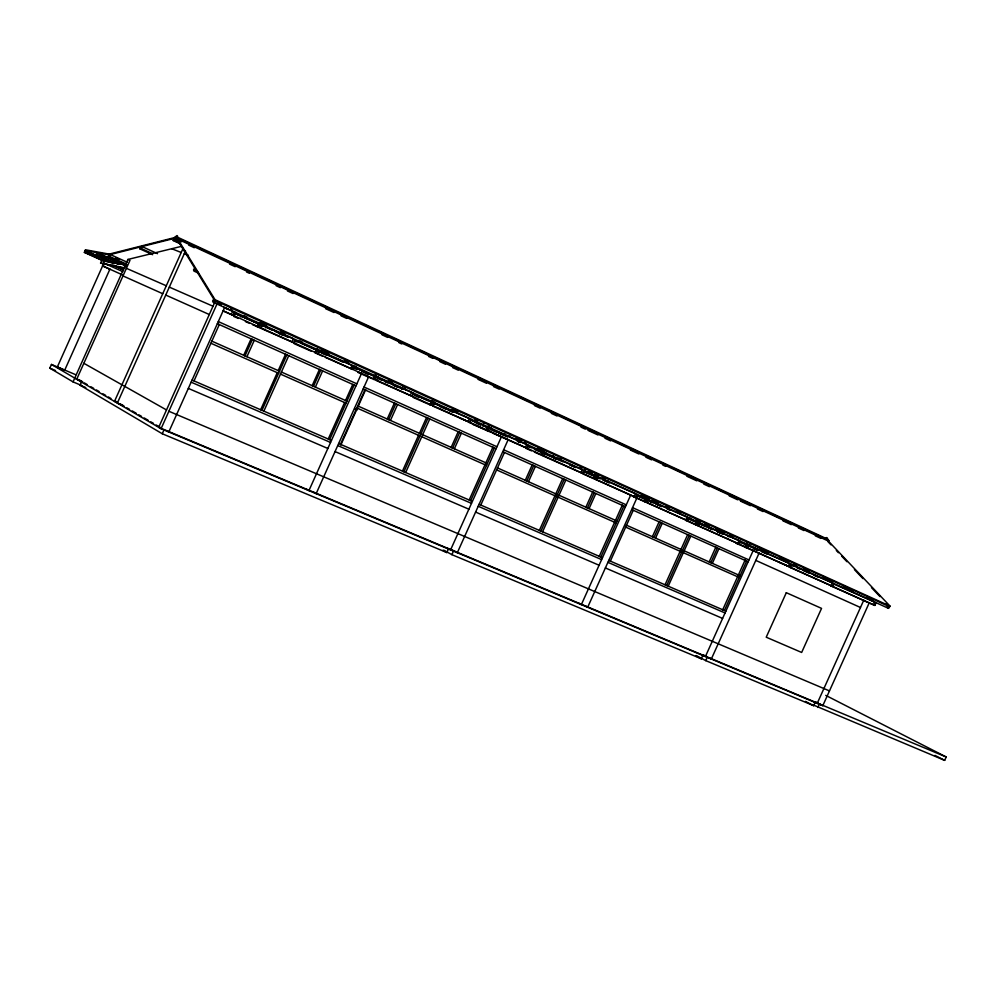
<?xml version="1.0" encoding="UTF-8"?>
<svg xmlns="http://www.w3.org/2000/svg" width="996" height="996" viewBox="0 0 996 996"><rect width="100%" height="100%" fill="white"/><g stroke="black" fill="none" stroke-linecap="round" stroke-linejoin="round"><path stroke-width="1.49" d="M180.264 243.808L173.204 240.546L173.864 238.517M174.126 237.72L175.869 236.55A2.527 0.946 -65.4 0 1 177.188 235.654A2.527 0.946 -65.4 0 1 177.425 237.148L178.184 238.38L828.809 540.492L828.398 541.089L177.761 239.115L178.184 238.38M173.204 240.546L174.686 240.173L175.607 237.347L178.433 238.654M152.637 254.702L139.913 248.876L140.573 246.908M139.913 248.876L141.32 248.527L141.98 246.547L157.53 253.681M213.754 299.074L212.596 301.041L213.455 302.423L888.507 608.344L890.038 606.128L215.049 299.684L176.529 237.11L109.187 254.117L108.29 256.806L109.622 256.47L110.27 254.54L127.251 262.247M114.577 262.981L96.151 254.652L96.936 252.735L126.343 265.745M96.151 254.652L97.247 254.864L98.044 252.947M114.552 263.517L85.146 250.519L108.938 254.876L109.249 254.117L85.444 249.772L84.361 252.399L102.775 260.715M84.361 252.399L85.432 252.611L86.216 250.718M81.647 385.514L73.044 381.891L49.8 368.134L51.456 364.449L75.783 374.733M100.571 263.081L101.816 260.28L126.006 264.998L124.724 267.862L100.571 263.081L123.504 268.073M103.161 266.169L104.418 263.355L103.746 263.056L102.488 265.87L122.334 274.809M107.568 268.148L109.896 269.206L64.64 370.325L58.565 367.81L57.282 367.113L102.6 265.932L106.634 267.737M73.044 381.891L127.899 259.446L181.484 246.348M448.574 548.684L446.831 552.556L162.261 433.758L80.066 385.191L81.759 381.393M183.04 248.402L114.478 401.413L117.267 402.583M185.505 250.98L117.329 403.094L122.944 405.447M215.024 301.726L158.7 427.346L818.065 703.35M869.346 602.568L822.808 705.666L161.053 428.728L217.514 302.809M162.261 433.758L164.116 429.612M224.536 307.677L168.797 431.978L166.432 430.583M194.021 380.92L219.294 324.559L218.037 323.986M231.271 314.537L232.703 311.35L231.072 308.723M234.658 312.234L233.226 315.421L222.743 310.802M233.886 316.491L235.753 312.346M259.06 322.642L257.242 326.713L260.342 328.107L262.172 324.024M257.877 326.999L259.695 322.916M258.487 327.261L260.305 323.19M246.921 356.717L254.304 340.259M262.546 326.539L263.766 323.825M265.459 327.833L266.679 325.132M291.865 341.939L293.272 338.789L234.048 313.005M295.177 339.648L293.77 342.798L260.877 328.344M263.865 411.149L288.74 355.709M316.666 348.749L314.861 352.771L315.52 353.057L317.326 349.036M317.961 349.322L316.155 353.343L317.961 354.153L319.766 350.131M320.065 352.559L321.26 349.882M321.733 353.306L322.928 350.642M315.359 387.108L322.629 370.91M350.716 368.545L352.111 365.445L294.181 340.184M353.954 366.279L352.559 369.379L325.319 357.39M340.483 444.316L364.922 389.884L363.528 389.249M340.769 445.1L365.744 389.473M375.044 374.919L373.151 379.127L374.496 379.713L376.388 375.504M373.836 379.426L375.729 375.218M378.144 376.301L376.251 380.509L411.983 396.259L413.365 393.208M401.674 389.05L402.907 386.299M390.444 420.437L397.591 404.538M410.203 395.449L411.572 392.399L376.563 377.123M429.836 404.75L431.704 400.604M430.546 405.061L432.413 400.915M431.231 405.372L433.098 401.214M432.936 406.144L434.804 401.986M405.671 472.527L429.749 418.967M454.363 448.81L461.397 433.16M471.083 419.366L469.739 422.366L459.853 418.021M482.574 425.927L483.807 423.188M487.978 426.114L486.135 430.21L489.223 431.592L491.065 427.496M486.87 430.533L488.7 426.437M487.567 430.832L489.41 426.749M501.498 436.659L450.578 549.892L447.727 548.335M702.939 655.156L701.308 658.779L451.885 554.66L453.628 550.8L450.902 549.306M480.794 505.047L504.437 452.47M525.34 447.515L526.672 444.552L524.78 442.149M528.366 445.324L527.033 448.287L492.634 433.098M528.478 481.715L535.387 466.352M542.696 450.927L540.89 454.96L542.359 455.608L544.177 451.574M541.637 455.297L543.455 451.25M543.978 456.342L545.796 452.309M542.571 531.789L565.865 480.022M581.079 472.727L582.399 469.801L580.456 467.423M584.042 470.548L582.722 473.474L542.87 455.857M584.117 471.743L585.312 469.066M594.986 474.133L593.081 478.379L593.84 478.727L595.757 474.47M594.587 479.051L595.869 476.213M596.168 479.761L598.073 475.515M589.072 508.62L595.869 493.493M630.68 495.087L581.353 604.622L578.315 602.991M637.067 494.39L635.759 497.278L634.166 496.556L635.46 493.667L582.872 470.56M610.349 561.122L633.257 510.263M643.902 501.374L645.794 497.178M644.686 501.71L646.578 497.527M647.338 497.851L645.458 502.046L633.182 496.643M646.989 502.743L648.869 498.548M655.555 538.126L662.253 523.261M647.412 502.93L687.389 520.622L688.672 517.783M695.034 524.494L696.901 520.348M668.229 586.171L690.801 536.072M695.843 524.842L697.088 522.091M685.584 520.323L696.615 525.191L698.482 521.045M699.976 521.73L698.109 525.863L696.615 525.191M712.339 563.338L718.938 548.696M698.271 525.938L739.281 544.09L740.538 541.289M744.821 547.003L746.664 542.92M747.486 543.281L745.643 547.364L747.896 548.373L749.739 544.289M746.44 547.713L747.672 544.986M722.548 610.125L745.182 559.926M753.213 550.502L705.405 656.538L702.205 654.858M754.159 549.829L755.441 547.028M818.625 703.923L815.276 702.18L813.695 705.691L705.753 660.634L707.384 657.024M756.35 550.825L757.62 548.012M759.064 553.154L711.331 659.016L709.189 657.895M738.982 544.439L736.156 543.194L788.297 566.263L789.542 563.499L748.619 545.459M778.486 561.931L789.778 566.936L791.023 564.159M790.363 567.571L791.571 564.881L832.619 583.009L831.386 585.748L832.818 586.407L834.05 583.668M863.831 600.065L817.23 703.338L813.881 701.595M817.865 707.446L819.459 703.935L946.2 756.985L944.669 760.371L812.375 704.583M831.1 586.009L873.467 604.784L874.687 602.082L833.677 583.992M863.569 600.414L874.874 605.419L876.094 602.717M177.002 237.882L175.495 240.484L179.081 243.036M176.255 241.729L177.338 239.862L181.571 241.816M198.59 273.203L194.357 271.261L193.548 269.953L194.668 268.036M194.357 271.261L195.465 269.343M213.455 302.423L215.049 299.684M57.282 367.113L58.876 367.649M108.938 254.876L175.346 238.144M240.546 316.778L245.041 315.956M243.759 317.288L246.759 316.74M295.862 341.815L300.468 341.093M299.024 342.338L302.037 341.865M352.908 366.74L355.983 366.316M452.209 411.821L455.272 411.522M501.959 434.206L505.009 433.957M507.001 436.422L510.064 436.173M550.489 456.205L553.539 456.006M554.137 458.571L558.706 458.285M555.594 459.243L561.707 458.845M604.721 480.695L607.821 480.545M650.998 502.432L655.617 502.258M653.936 503.005L658.555 502.843M687.9 518.468L690.963 518.393M693.39 520.896L696.441 520.808M727.839 536.558L730.927 536.508M106.609 261.674L114.179 263.156M117.204 263.741L120.23 264.338M123.267 264.924L126.293 265.521M171.735 248.726L181.21 252.498M184.272 253.719L188.431 255.374M80.066 385.191L85.781 387.593M168.884 411.273L829.469 690.9M74.737 378.107L80.751 380.646M82.718 381.792L76.704 379.264L129.978 260.342L127.899 259.446M49.8 368.134L55.527 370.549M188.331 388.403L327.846 448.474M335.042 451.574L468.879 509.193M475.602 512.081L599.082 565.242M605.381 567.957L722.598 618.416M59.735 367.997L64.64 370.325M192.079 380.074L331.469 440.406M338.665 443.519L472.378 501.399M479.088 504.312L602.48 557.71M608.768 560.437L725.885 611.133M191.132 382.178L330.56 442.448M337.744 445.561L471.494 503.366M478.205 506.279L601.621 559.615M607.909 562.342L725.051 612.976M223.664 307.229L227.897 309.059M224.162 307.639L232.703 311.35M234.446 313.217L288.118 336.573M278.98 333.573L283.225 335.428M322.492 353.468L326.738 355.311M352.497 366.603L374.807 376.326M126.405 268.322L166.295 285.777M169.308 287.109L213.007 306.233M352.397 367.4L356.63 369.255M362.058 371.608L367.935 374.197M377.584 378.405L381.829 380.26M384.892 381.63L387.718 382.862M393.37 385.34L397.603 387.195M412.879 393.856L431.231 401.886M434.057 403.119L469.34 418.569L467.995 421.582L432.737 406.057M414.236 395.25L418.507 397.13M439.859 406.48L445.747 409.095M448.399 410.228L452.67 412.107M469.739 419.59L526.672 444.552M234.122 316.604L238.343 318.446M245.39 321.546L249.61 323.401M252.424 324.634L258.064 327.099M476.175 423.163L480.421 425.031M491.9 430.098L496.157 431.965M498.834 433.111L507.499 436.933M517.422 441.29L520.248 442.535M527.158 445.548L582.399 469.801M294.268 343.745L311.2 351.19M318.259 354.29L322.492 356.145M358.821 372.18L361.573 373.375L308.922 490.617L306.307 489.136M365.955 375.405L368.707 376.613L316.155 493.643L313.528 492.161M527.432 446.196L530.382 447.515M534.541 449.321L541.762 452.508M544.6 453.765L563.089 461.883M570.073 464.933L575.9 467.51M584.577 471.967L593.118 475.727M597.388 477.607L600.239 478.864M602.63 479.923L608.78 482.612M635.846 494.526L687.115 517.073L685.833 519.924L687.389 520.622M357.95 372.454L372.068 378.667M637.403 495.859L645.918 499.619M648.695 500.826L652.978 502.731M655.754 503.926L661.456 506.466M667.046 508.906L669.935 510.189M688.224 518.231L739.032 540.604L737.762 543.405L739.281 544.09M412.991 397.354L429.923 404.812M687.937 518.717L696.416 522.464M699.229 523.684L711.953 529.312M717.581 531.777L723.245 534.292M740.153 541.724L745.842 544.252M468.942 422.379L504.35 437.991M505.184 438.365L508.159 439.672L457.326 552.718L454.462 551.149M472.727 424.308L485.525 429.961M740.302 542.31L744.585 544.19M750.237 546.692L758.79 550.452M761.604 551.709L767.306 554.212M791.26 565.267L794.136 566.525M796.962 567.77L799.788 569.015M802.564 570.26L809.673 573.385M813.881 575.252L818.164 577.132M525.888 448.362L531.553 450.852M534.379 452.109L540.044 454.612M583.034 473.972L592.981 478.354M595.82 479.611L636.917 497.913L587.677 607.261L584.627 605.63M790.239 567.521L832.818 586.407M354.601 408.584L357.377 409.804M109.921 269.219L109.249 268.92M211.862 341.155L279.54 371.197L278.22 370.574L285.541 354.265L286.86 354.862L261.973 410.327L260.678 409.667L277.286 372.653L278.606 373.276L210.915 343.259M281.42 372.031L346.932 401.114L345.55 400.467L352.758 384.419L354.14 385.041L329.639 439.622L328.282 438.925L344.628 402.509L346.01 403.156L280.486 374.11M357.726 405.907L420.897 433.957L419.465 433.285L426.549 417.523L427.994 418.171L403.915 471.768L402.496 471.046L418.557 435.289L420.001 435.962L356.817 407.949M421.221 434.069L487.393 463.476L485.899 462.779M497.365 467.871L557.362 494.539L555.818 493.829M558.88 495.186L617.072 521.045L615.491 520.31M626.297 525.116L682.621 550.153L680.99 549.394M683.928 550.701L740.078 575.663L738.41 574.891M421.719 436.696L486.509 465.456L485.015 464.746M496.481 469.838L616.213 522.962L614.632 522.215M625.463 527.021L681.774 552.021L680.144 551.261M683.082 552.568L739.256 577.506L737.588 576.734M122.994 275.929L162.734 293.708M165.747 295.053L209.285 314.524M218.298 321.571L356.879 383.821M364.026 387.033L496.954 446.743M503.627 449.744L626.285 504.848M632.535 507.649L748.955 559.951M217.352 323.688L355.958 385.863M363.117 389.075L496.07 448.723M502.743 451.711L625.426 506.752M631.676 509.554L748.133 561.794M112.685 265.185L122.595 269.655M103.746 263.056L122.844 271.659M755.802 560.399L860.482 607.498M116.009 258.076L118.835 259.358M109.622 256.47L126.617 264.164M234.234 312.906L239.899 315.471M244.145 317.4L263.965 326.377M266.791 327.659L272.456 330.224M275.294 331.506L288.031 337.271M300.78 343.047L316.355 350.106M323.439 353.306L343.259 362.283M353.169 366.777L372.99 375.753M378.654 378.318L402.733 389.224M412.643 393.719L428.218 400.766M433.883 403.33L450.877 411.024M470.697 420.013L480.607 424.495M483.434 425.778L487.691 427.707M490.518 428.99L503.266 434.754M517.422 441.166L520.248 442.448M527.332 445.66L531.578 447.59M534.416 448.872L542.907 452.719M545.746 454.002L551.411 456.566M569.812 464.895L575.476 467.46M585.387 471.955L593.89 475.802M606.626 481.578L609.465 482.861M637.776 495.684L646.28 499.531M656.19 504.026L661.854 506.591M687.34 518.132L690.166 519.414M700.076 523.908L705.741 526.473M708.579 527.755L712.825 529.673M717.07 531.603L721.316 533.52M108.29 256.806L126.691 265.135M99.774 254.017L125.284 265.559M788.297 566.263L789.778 566.936M873.467 604.784L874.874 605.419M223.141 310.777L863.669 600.451M830.49 585.723L831.872 586.345M97.247 254.864L118.474 264.45M86.552 251.154L113.457 263.305M85.432 252.611L105.277 261.562M113.781 265.397L123.703 269.879M744.958 560.362L746.639 561.122L724.378 610.486L722.735 609.677M537.753 448.374L542.011 450.304M641.088 495.236L645.333 497.153M704.795 524.12L709.04 526.037M216.854 302.971L221.1 304.888M260.778 322.878L265.036 324.808M280.623 331.88L284.868 333.809M324.547 351.8L328.805 353.717M344.392 360.789L348.637 362.718M388.315 380.709L392.561 382.638M452.084 409.617L457.749 412.195M474.756 419.901L477.594 421.184M515.853 438.539L521.518 441.104M538.525 448.81L541.363 450.105M588.126 471.307L592.371 473.225M602.294 477.731L605.12 479.014M651.882 500.216L656.14 502.146M666.063 506.64L668.889 507.923M675.973 511.135L680.231 513.065M695.818 520.136L700.063 522.066M715.651 529.125L724.154 532.985M729.819 535.549L732.658 536.832M759.587 549.045L768.09 552.905M779.42 558.046L787.923 561.893M793.588 564.471L796.427 565.753M803.511 568.965L809.175 571.53M823.356 577.954L831.847 581.813M843.189 586.955L853.111 591.45M867.279 597.874L872.944 600.451M193.548 269.953L197.781 271.896M141.32 248.527L152.637 253.706M177.425 237.148L827.539 539.147L828.809 540.492M208.027 252.287L213.667 254.901M220.714 258.176L229.18 262.11M251.739 272.58L254.565 273.888M261.612 277.162L271.485 281.756M302.51 296.161L308.15 298.775M319.43 304.017L325.082 306.631M360.328 323.003L365.98 325.63M373.027 328.892L381.493 332.826M404.052 343.309L406.866 344.616M413.925 347.89L423.798 352.472M430.845 355.746L435.078 357.713M444.951 362.295L447.764 363.602M459.056 368.844L464.696 371.458M471.743 374.733L481.616 379.314M499.955 387.83L505.595 390.444M512.641 393.719L522.514 398.313M525.328 399.62L533.794 403.542M553.539 412.718L559.179 415.332M566.226 418.606L576.099 423.188M583.158 426.462L587.391 428.429M597.251 433.011L600.078 434.318M611.357 439.56L616.997 442.174M624.056 445.449L633.929 450.043M652.255 458.546L657.895 461.173M664.955 464.447L674.827 469.029M677.641 470.336L686.107 474.27M695.98 478.852L698.794 480.159M705.853 483.434L715.726 488.015M718.539 489.322L732.645 495.871M735.459 497.178L739.692 499.145M746.751 502.42L752.391 505.047M763.671 510.276L769.31 512.903M776.357 516.177L786.23 520.759M804.569 529.274L810.209 531.889M817.255 535.163L827.128 539.745M188.63 245.091L194.27 247.718M229.553 264.077L235.205 266.704M246.498 271.933L249.324 273.253M276.141 285.69L280.374 287.657M287.421 290.932L293.073 293.546M325.53 308.611L334.009 312.532M341.055 315.807L346.708 318.421M381.991 334.793L387.631 337.407M398.923 342.649L401.749 343.956M428.566 356.406L432.799 358.361M439.859 361.635L445.498 364.262M452.558 367.536L458.21 370.151M477.968 379.314L486.434 383.248M493.493 386.523L499.133 389.137M534.416 405.509L540.069 408.123M551.361 413.365L557.001 415.979M581.004 427.11L585.237 429.077M588.051 430.384L597.936 434.966M604.995 438.24L610.635 440.867M630.393 450.03L638.872 453.964M645.918 457.226L651.571 459.853M662.863 465.095L665.689 466.402M686.854 476.225L696.739 480.807M703.786 484.081L709.438 486.695M729.197 495.859L737.663 499.793M740.489 501.1L750.362 505.682M757.421 508.956L763.073 511.571M782.831 520.746L791.297 524.668M798.356 527.942L803.996 530.569M815.288 535.798L820.941 538.425M174.686 240.173L178.906 242.128M554.946 495.759L556.49 496.481M825.746 695.382L946.2 756.985M934.983 755.404L944.669 760.371M815.326 701.794L818.077 703.213M819.459 703.935L822.808 705.666M805.465 701.408L813.695 705.691M703.288 654.87L706.027 656.302M696.216 655.592L705.753 660.634M695.868 655.903L701.308 658.779M443.78 550.19L451.885 554.66M442.784 550.327L446.831 552.556M83.851 363.303L166.506 409.941M84.423 382.95L87.075 384.506M91.059 386.834L93.711 388.39M96.375 389.946L99.027 391.503M103.011 393.843L105.676 395.387M108.327 396.943L110.979 398.5M114.976 400.84L117.628 402.396M120.279 403.953L124.263 406.281M126.928 407.837L129.58 409.393M132.231 410.95L136.228 413.278M138.88 414.834L141.532 416.39M144.196 417.947L148.18 420.287M150.832 421.843L153.496 423.4M156.148 424.956L160.132 427.284M51.456 364.449L161.053 428.728M826.344 538.923L890.038 606.128M827.788 541.475L830.988 544.849M836.316 550.477L838.445 552.73M841.645 556.104L846.974 561.732M854.431 569.612L862.959 578.614M871.488 587.615L880.016 596.616M886.415 603.377L889.602 606.751L214.601 300.456L176.578 238.617M887.112 606.875L888.507 608.344M830.54 580.768L832.619 583.009M678.899 512.006L680.903 514.347M404.314 387.506L406.131 390.021M826.145 537.691A2.141 1.345 -64.6 0 1 827.539 539.147M251.104 338.814L243.721 355.261L245.004 355.871L252.399 339.399L251.104 338.814M319.417 369.466L312.159 385.651L313.503 386.274L320.774 370.076L319.417 369.466M394.391 403.094L387.245 418.98L388.664 419.652L395.81 403.741L394.391 403.094M458.197 431.716L451.163 447.366L452.632 448.051L459.666 432.389L458.197 431.716M492.871 447.279L469.203 499.93L470.672 500.664L494.377 447.951L492.871 447.279M532.2 464.92L525.29 480.271L526.809 480.981L533.719 465.605L532.2 464.92M562.678 478.59L539.396 530.308L540.928 531.067L564.222 479.288L562.678 478.59M592.682 492.061L585.885 507.176L587.453 507.898L594.263 492.771L592.682 492.061M622.239 505.321L599.306 556.241L600.874 557.025L623.832 506.03L622.239 505.321M659.066 521.842L652.38 536.695L653.986 537.442L660.684 522.564L659.066 521.842M687.626 534.653L665.079 584.714L666.685 585.511L689.269 535.387L687.626 534.653M715.763 547.277L709.177 561.906L710.82 562.665L717.431 548.024L715.763 547.277M786.305 592.695L766.223 637.203L801.656 652.455L821.551 608.382L786.305 592.695"/></g></svg>
